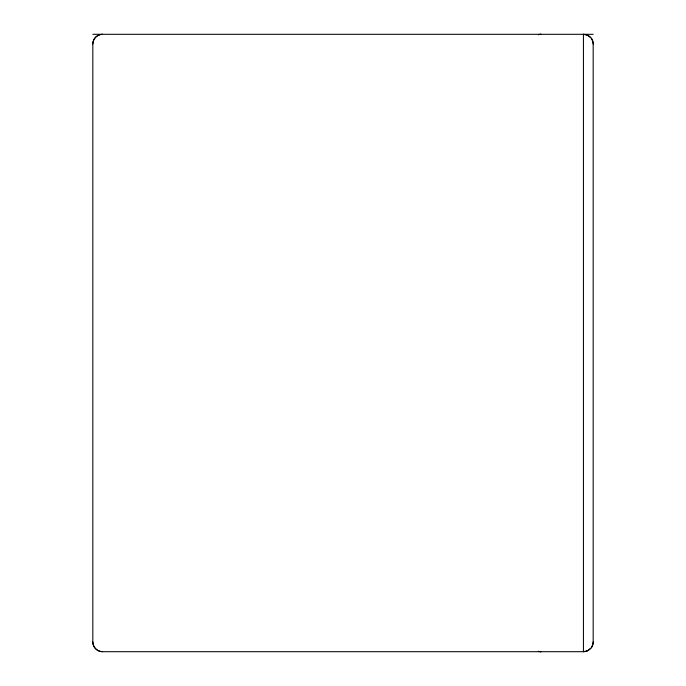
<?xml version="1.0" encoding="UTF-8"?>
<svg xmlns="http://www.w3.org/2000/svg" width="686" height="686" viewBox="0 0 686 686"><rect width="100%" height="100%" fill="white"/><g stroke="black" fill="none" stroke-linecap="round" stroke-linejoin="round"><path stroke-width="1.03" d="M591.932 39.282C589.977 36.101 593.999 42.258 593.176 44.041L593.176 641.959C594.016 643.622 590.063 649.779 591.932 646.718M92.824 44.041C92.687 38.836 97.361 34.163 102.566 34.3A9.741 9.741 0 0 0 92.824 44.041L92.824 641.959C92.687 647.164 97.361 651.837 102.566 651.7L583.529 651.7L587.713 650.714L590.998 648.098M593.176 641.959L593.133 642.842M593.124 642.945L593.047 643.528M593.013 643.734L592.67 645.046M592.601 645.243L591.984 646.632M590.929 648.184L588.296 650.397M588.108 650.508L586.719 651.125M586.521 651.194L585.209 651.537M538.527 34.634L541.048 34.3A9.741 9.741 0 0 0 538.364 34.677M585.004 651.571L584.515 651.64M584.12 651.674L583.434 651.7L583.434 34.3L587.61 35.243L590.998 37.902M92.824 34.3L593.176 34.3M583.434 34.3L584.12 34.326M585.209 34.463L586.324 34.737M538.527 651.366L541.048 651.7A9.741 9.741 0 0 1 538.364 651.323M586.719 34.875L587.919 35.398M588.296 35.603L589.488 36.418M589.746 36.624L590.852 37.73M591.984 39.368L592.644 40.86M592.67 40.954L593.116 42.961M593.15 43.355L593.176 44.041M102.566 651.7A9.741 9.741 0 0 1 92.824 641.959"/></g></svg>
